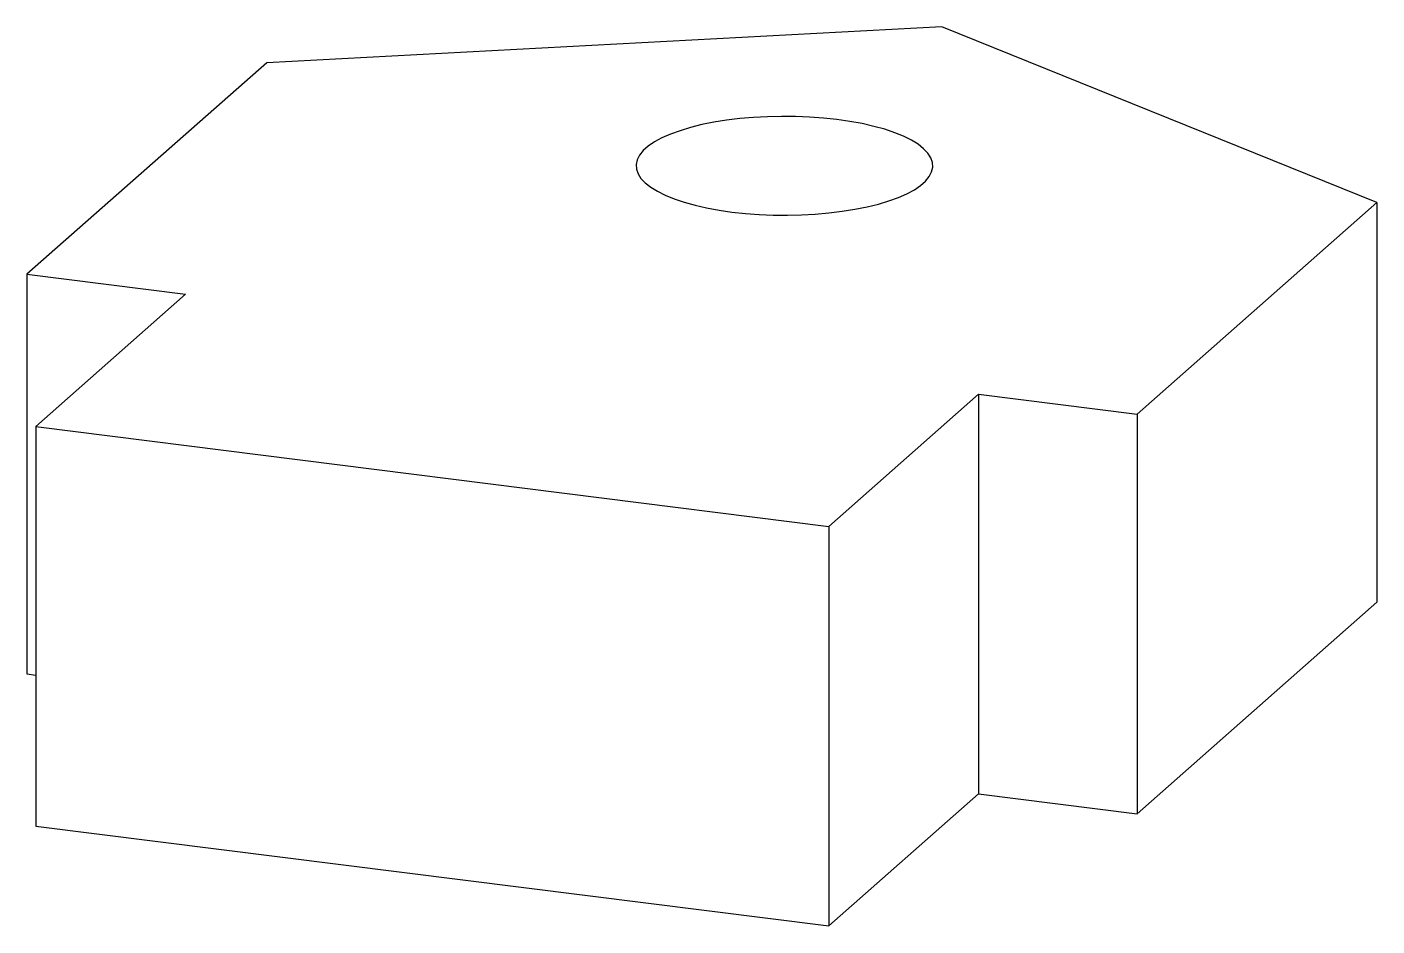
# Paper-space layout '_Dimetric' of a CAD drawing. Header units: centimetres. Extents: x -22.02 to -20.43, y 0.46 to 1.52.
import ezdxf

# ---------------------------------------------------------------- set-up
doc = ezdxf.new("R2010")
doc.units = ezdxf.units.CM

psp = doc.layouts.new('_Dimetric')

# ---------------------------------------------------------------- linework, layer by layer
at = {"color": 7, "linetype": 'Continuous', "lineweight": 25}
for p, q in [((-20.9452, 1.5156), (-21.7414, 1.4734)), ((-20.4319, 1.3084), (-20.9452, 1.5156)), ((-21.7414, 1.4734), (-22.0243, 1.2239)), ((-20.7147, 1.0589), (-20.4319, 1.3084)), ((-20.4319, 1.3084), (-20.4319, 0.837)), ((-22.0243, 1.2239), (-21.8372, 1.2004)), ((-22.0243, 1.2239), (-22.0243, 0.7525)), ((-21.8372, 1.2004), (-22.014, 1.0445)), ((-21.0786, 0.9266), (-20.9018, 1.0825)), ((-20.9018, 1.0825), (-20.7147, 1.0589)), ((-20.9018, 1.0825), (-20.9018, 0.6111)), ((-20.7147, 1.0589), (-20.7147, 0.5875)), ((-22.014, 1.0445), (-21.0786, 0.9266)), ((-22.014, 1.0445), (-22.014, 0.573)), ((-21.0786, 0.9266), (-21.0786, 0.4552)), ((-20.7147, 0.5875), (-20.4319, 0.837)), ((-22.0243, 0.7525), (-22.014, 0.7512)), ((-21.0786, 0.4552), (-20.9018, 0.6111)), ((-20.9018, 0.6111), (-20.7147, 0.5875)), ((-22.014, 0.573), (-21.0786, 0.4552))]:
    psp.add_line(p, q, dxfattribs=at)
at = {"color": 7, "linetype": 'Continuous', "lineweight": 25, "flags": 128}
psp.add_lwpolyline([(-21.1927, 1.2973), (-21.1769, 1.2956), (-21.1606, 1.2944), (-21.1441, 1.2937), (-21.1274, 1.2936), (-21.1108, 1.2939), (-21.0944, 1.2948), (-21.0783, 1.2963), (-21.0627, 1.2982), (-21.0476, 1.3006), (-21.0334, 1.3034), (-21.02, 1.3068), (-21.0076, 1.3105), (-20.9964, 1.3146), (-20.9863, 1.319), (-20.9776, 1.3237), (-20.9703, 1.3287), (-20.9644, 1.3339), (-20.96, 1.3393), (-20.9572, 1.3447), (-20.9559, 1.3503), (-20.9562, 1.3558), (-20.9581, 1.3613), (-20.9616, 1.3668), (-20.9666, 1.372), (-20.9731, 1.3772), (-20.981, 1.382), (-20.9903, 1.3867), (-21.0008, 1.3909), (-21.0126, 1.3949), (-21.0254, 1.3984), (-21.0391, 1.4016), (-21.0537, 1.4043), (-21.069, 1.4065), (-21.0848, 1.4082), (-21.1011, 1.4094), (-21.1176, 1.4101), (-21.1342, 1.4102), (-21.1509, 1.4098), (-21.1673, 1.409), (-21.1834, 1.4075), (-21.199, 1.4056), (-21.214, 1.4032), (-21.2283, 1.4004), (-21.2417, 1.397), (-21.254, 1.3933), (-21.2653, 1.3892), (-21.2753, 1.3848), (-21.2841, 1.3801), (-21.2914, 1.3751), (-21.2973, 1.3699), (-21.3017, 1.3645), (-21.3045, 1.3591), (-21.3058, 1.3535), (-21.3055, 1.348), (-21.3035, 1.3425), (-21.3001, 1.337), (-21.2951, 1.3318), (-21.2886, 1.3266), (-21.2807, 1.3218), (-21.2714, 1.3171), (-21.2608, 1.3128), (-21.2491, 1.3089), (-21.2363, 1.3054), (-21.2226, 1.3022), (-21.208, 1.2995), (-21.1927, 1.2973)], dxfattribs=at)

doc.saveas('drawing.dxf')
